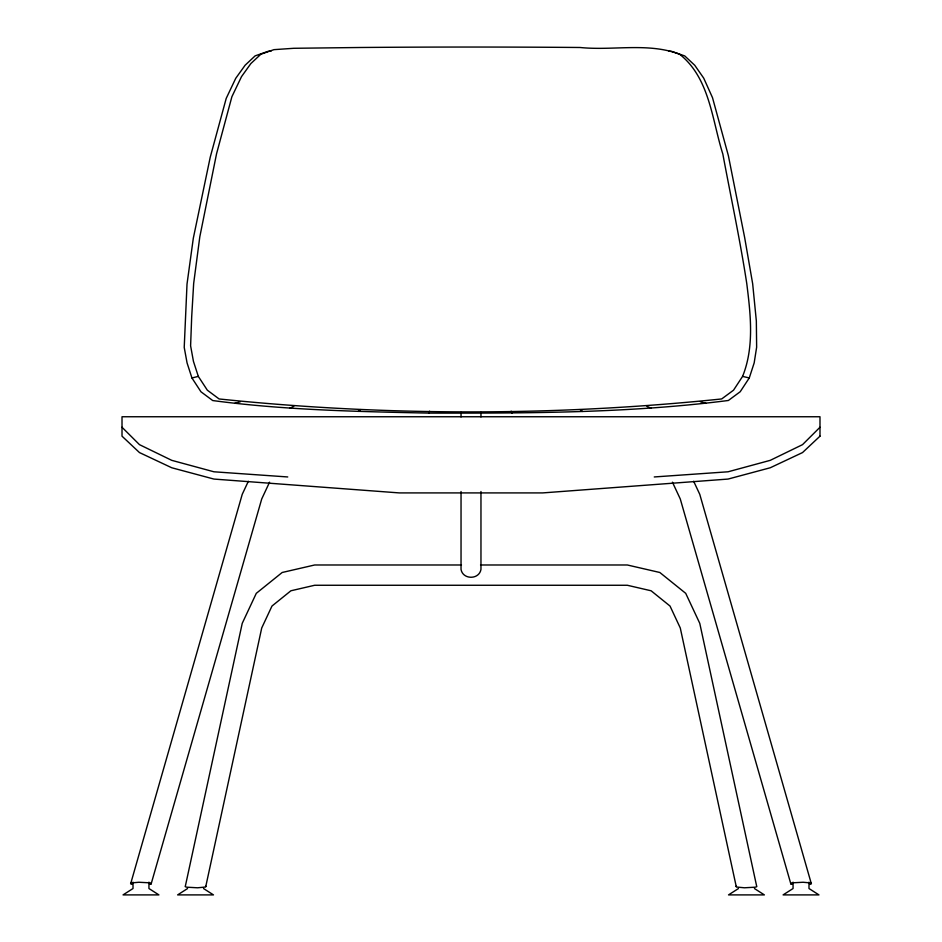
<?xml version="1.0" encoding="UTF-8"?>
<svg xmlns="http://www.w3.org/2000/svg" width="942" height="942" viewBox="0 0 942 942"><rect width="100%" height="100%" fill="white"/><g stroke="black" fill="none" stroke-linecap="round" stroke-linejoin="round"><path stroke-width="1.41" d="M205.733 886.681L261.723 627.984L271.979 606.047L290.901 590.775L314.675 585.265L627.325 585.265L651.099 590.775L670.021 606.047L680.277 627.984L736.267 886.681M130.773 883.349L242.235 494.315L248.347 481.28M151.156 883.914L261.723 498.966L269.565 482.186M742.579 376.411C754.471 346.927 750.574 314.287 746.771 283.589C740.118 240.163 730.886 197.219 722.832 154.041C712.034 120.034 709.773 78.127 679.618 54.224C648.096 42.237 612.936 50.868 580.095 47.489A589.515 25.481 0 0 0 360.633 47.489L293.81 48.289L273.934 49.655L260.875 54.224L250.878 63.55L241.493 76.655L231.897 96.708L216.554 153.77L199.81 236.807L193.663 283.495L191.697 316.677L190.602 345.82L193.44 361.339L198.315 376.388L207.334 390.188L219.109 398.961C385.831 416.211 554.956 416.211 721.678 398.949L733.524 390.2L742.579 376.411L749.279 377.942L754.177 362.894L756.638 347.209L756.344 320.975L752.67 283.777L744.651 237.525L728.378 155.701L712.505 97.674L703.733 78.174L694.749 65.281L684.752 55.943L671.67 51.374L668.926 51.209M271.049 51.139L268.187 51.304L255.129 55.872L245.144 65.198L235.747 78.304L226.221 98.368L210.231 157.22L193.31 238.267L187.011 284.119L184.22 347.41L187.069 362.929L191.944 377.978L200.952 391.778L212.727 400.55C284.296 410.076 356.618 411.548 428.716 413.102L429.564 411.171M749.279 377.942L740.212 391.731L728.378 400.48C629.068 413.161 528.662 413.22 428.716 413.102M819.987 427.256L802.525 444.648L770.25 460.344L728.072 471.789L654.254 476.958M358.101 411.454L360.633 409.57M187.588 888.53L177.626 894.9L213.481 894.9L203.519 888.53M738.481 888.53L728.519 894.9L764.374 894.9L754.412 888.53M289.653 408.18L293.81 406.391M234.735 403.376L240.422 401.728M191.944 377.978L198.315 376.388M461.462 564.988L314.675 564.988L282.176 572.489L256.283 593.342L242.235 623.333L185.35 886.128A10.091 1.401 0.3 0 0 186.869 887.199L197.561 887.788L204.179 887.164A9.95 1.389 1.2 0 0 205.733 886.128M480.538 564.988L627.325 564.988L659.824 572.489L685.717 593.342L699.765 623.333L756.65 886.128A10.091 1.401 -0.3 0 1 755.131 887.199L744.439 887.788L737.822 887.164A9.95 1.389 -1.2 0 1 736.267 886.128M287.746 476.958L213.928 471.789L171.75 460.344L139.475 444.648L122.013 427.256M700.306 401.728L705.982 403.376M646.907 406.391L651.075 408.18M580.095 409.57L582.627 411.454M693.653 481.28L699.765 494.315L811.227 883.349M672.435 482.186L680.277 498.966L790.844 883.914M511.165 411.171L512.012 413.102M808.99 882.148L808.99 888.53L818.951 894.9L783.096 894.9L793.058 888.53L793.058 882.148M480.962 412.372L480.962 416.941M480.962 491.524L480.962 569.427C479.16 579.86 462.84 579.86 461.038 569.427L461.038 491.524M461.038 412.372L461.038 416.941M148.942 882.148L148.942 888.53L158.904 894.9L123.049 894.9L133.01 888.53L133.01 882.148M132.292 884.42A10.091 1.401 0.3 0 1 132.292 882.854L138.886 882.254L149.601 882.819A9.95 1.389 1.2 0 1 149.601 884.385M792.399 884.385A9.95 1.389 -1.2 0 1 792.399 882.819L803.114 882.254L809.708 882.854A10.091 1.401 -0.3 0 1 809.708 884.42M819.987 436.17L802.525 452.572L770.25 467.762L728.072 479.066L542.71 492.913L399.29 492.913L213.928 479.066L171.75 467.762L139.475 452.572L122.013 436.17L122.013 416.753L819.987 416.753L819.987 436.17"/></g></svg>
